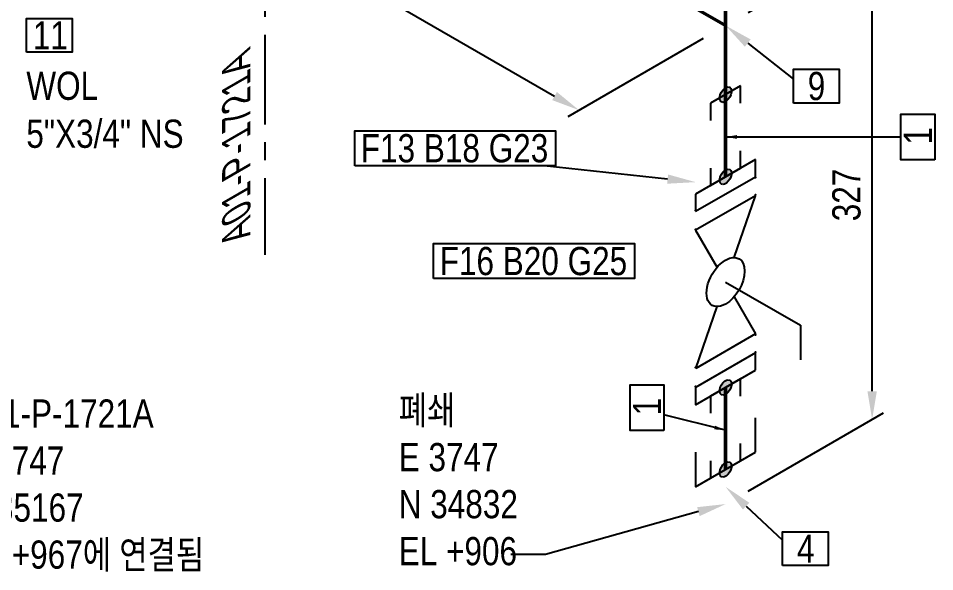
# Model space of a CAD drawing. Header units: millimetres. Extents: x 0 to 594, y 0 to 420.
# Drawn here: x 281.9 to 363.2, y 87.5 to 136.5 of the extents above; entities that cross this region are included whole.
import ezdxf
from ezdxf import colors
from ezdxf.entities.mleader import LeaderData, LeaderLine
from ezdxf.enums import TextEntityAlignment as Align
from ezdxf.math import Vec2, Vec3

# ---------------------------------------------------------------- set-up
doc = ezdxf.new("R2010")
doc.units = ezdxf.units.MM
doc.header["$LTSCALE"] = 0.25
doc.linetypes.add('CENTER', pattern=[50.8, 31.75, -6.35, 6.35, -6.35])
for name, color, linetype in [('기기', 6, 'Continuous'), ('기호 작은 보어', 4, 'Continuous'), ('밸브', 4, 'Continuous'), ('열 추적 선', 7, 'CENTER'), ('용접', 1, 'Continuous'), ('주석', 7, 'Continuous'), ('치수', 1, 'Continuous')]:
    doc.layers.add(name, color=color, linetype=linetype)
doc.layers.add('파이프 작은 보어', color=30, linetype='Continuous', lineweight=50)
doc.styles.add('AdskIsoAnnotation', font='arial.ttf', dxfattribs={"width": 0.8, "height": 1})
doc.styles.add('AdskIsoMetric', font='arial.ttf', dxfattribs={"width": 0.8, "height": 2.5})
doc.styles.add('AdskIsoMetric-30', font='arial.ttf', dxfattribs={"width": 0.8, "height": 2.5})
doc.styles.add('AdskIsoMetric30', font='arial.ttf', dxfattribs={"width": 0.8, "oblique": 30, "height": 2.5})
doc.styles.get("Standard").update_dxf_attribs({"font": 'arial.ttf'})
doc.dimstyles.new('AdskIsoMetric', dxfattribs={"dimtxt": 2.5, "dimasz": 2.5, "dimexe": 1, "dimexo": 2, "dimgap": 0.8, "dimtad": 1, "dimdec": 0, "dimrnd": 1, "dimzin": 0, "dimdsep": 46, "dimtxsty": 'AdskIsoMetric', "dimcen": 0, "dimclrt": 7, "dimadec": 0, "dimazin": 0, "dimtfac": 1, "dimtdec": 0, "dimtmove": 1, "dimatfit": 3, "dimfxl": 0, "dimfrac": 2, "dimtolj": 1, "dimtzin": 0, "dimarcsym": 0})

# ---------------------------------------------------------------- blocks, each defined once
blk = doc.blocks.new('나사 캡-1-IsoRight')
at = {"color": 0, "linetype": 'ByBlock', "lineweight": -2, "extrusion": (0.707107, 0.408248, -0.57735)}
for p, q in [((0.2652, 0.051), (0.0884, 0.1531)), ((0.0884, 0.1531), (0.0884, -0.2552)), ((0.0884, -0.2552), (0.2652, -0.3572))]:
    blk.add_line(p, q, dxfattribs=at)
blk = doc.blocks.new('플랜지-1-IsoRight')
at = {"color": 0, "linetype": 'ByBlock', "lineweight": -2}
blk.add_wipeout([(0.0442, 0.1786), (-0.0442, 0.2296), (-0.0442, -0.1786), (0.0442, -0.2296)], dxfattribs=at)
at = {"color": 0, "linetype": 'ByBlock', "lineweight": -2, "extrusion": (0.707107, 0.408248, -0.57735)}
for p, q in [((0.0442, 0.1786), (-0.0442, 0.2296)), ((-0.0442, 0.2296), (-0.0442, -0.1786)), ((0.0442, -0.2296), (0.0442, 0.1786)), ((-0.0442, -0.1786), (0.0442, -0.2296))]:
    blk.add_line(p, q, dxfattribs=at)
at = {"color": 0, "linetype": 'ByBlock', "lineweight": -2}
blk.add_wipeout([(0.0442, 0.1786), (-0.0442, 0.2296), (-0.0442, -0.1786), (0.0442, -0.2296)], dxfattribs=at)
at = {"color": 0, "linetype": 'ByBlock', "lineweight": -2, "extrusion": (0.707107, 0.408248, -0.57735)}
for p, q in [((0.0442, 0.1786), (-0.0442, 0.2296)), ((-0.0442, 0.2296), (-0.0442, -0.1786)), ((0.0442, -0.2296), (0.0442, 0.1786)), ((-0.0442, -0.1786), (0.0442, -0.2296))]:
    blk.add_line(p, q, dxfattribs=at)
blk = doc.blocks.new('개스킷-1-IsoRight')
at = {"color": 0, "linetype": 'ByBlock', "lineweight": -2, "extrusion": (1, 0, 0)}
for p in [(-0.0442, 0.2296), (0.0442, 0.1786), (-0.0529, -0.1736), (0.0442, -0.2296)]:
    blk.add_point(p, dxfattribs=at)
blk = doc.blocks.new('볼 밸브-1-IsoRight')
at = {"color": 0, "linetype": 'ByBlock', "lineweight": -2, "extrusion": (0.707107, 0.408248, -0.57735)}
for p, q in [((-0.1006, 0.1164), (-0.3536, 0.4082)), ((-0.3536, 0.4082), (-0.3536, 0)), ((0.1006, 0.0001), (0.3536, 0)), ((-0.3536, 0), (-0.1006, -0.0001)), ((0.3536, 0), (0.3536, -0.4082)), ((0.1125, -0.065), (0.1125, -0.065)), ((0.3536, -0.4082), (0.1007, -0.1162))]:
    blk.add_line(p, q, dxfattribs=at)
at = {"linetype": 'ByBlock', "extrusion": (-1.92296e-16, -1.11022e-16, -1)}
for start_param, end_param in [(-0.785398, 2.356194), (2.356194, 5.497787)]:
    blk.add_ellipse((0, 0), major_axis=(-0.0796, 0.1378), ratio=0.57735, start_param=start_param, end_param=end_param, dxfattribs=at)
blk = doc.blocks.new('Operator_Lever-2-IsoLeft')
at = {"color": 0, "linetype": 'ByBlock', "lineweight": -2, "extrusion": (0, -0.816497, -0.57735)}
for p, q in [((0, 0), (0.4419, 0.2552)), ((0.4419, 0.2552), (0.6187, 0.1531))]:
    blk.add_line(p, q, dxfattribs=at)
blk = doc.blocks.new('*D87')
at = {"layer": 'Defpoints', "color": 0}
for p in [(357.619, 143.375), (344.629, 135.875), (344.629, 93.459)]:
    blk.add_point(p, dxfattribs=at)
at = {"layer": '치수', "color": 0, "lineweight": -2}
for p, q in [((346.629, 137.03), (358.619, 143.952)), ((357.619, 103.459), (357.619, 140.875)), ((346.629, 94.613), (358.619, 101.536))]:
    blk.add_line(p, q, dxfattribs=at)
at = {"layer": '치수', "color": 0}
for points in [[(357.202, 140.875), (358.036, 140.875), (357.619, 143.375)], [(357.202, 103.459), (358.036, 103.459), (357.619, 100.959)]]:
    blk.add_solid(points, dxfattribs=at)
at = {"layer": '치수', "color": 7, "insert": (355.353, 120.858), "char_height": 2.5, "attachment_point": 5, "rotation": 90, "style": 'AdskIsoMetric-30'}
blk.add_mtext('\\A1;327', dxfattribs=at)
blk = doc.blocks.new('*D88')
at = {"layer": 'Defpoints', "color": 0}
for p in [(357.619, 172.238), (347.28, 166.269), (344.629, 135.875)]:
    blk.add_point(p, dxfattribs=at)
at = {"layer": '치수', "color": 0, "lineweight": -2}
for p, q in [((349.28, 167.423), (358.619, 172.815)), ((357.619, 145.875), (357.619, 169.738)), ((346.629, 137.03), (358.619, 143.952))]:
    blk.add_line(p, q, dxfattribs=at)
at = {"layer": '치수', "color": 0}
for points in [[(357.202, 169.738), (358.036, 169.738), (357.619, 172.238)], [(357.202, 145.875), (358.036, 145.875), (357.619, 143.375)]]:
    blk.add_solid(points, dxfattribs=at)
at = {"layer": '치수', "color": 7, "insert": (355.374, 156.51), "char_height": 2.5, "attachment_point": 5, "rotation": 90, "style": 'AdskIsoMetric-30'}
blk.add_mtext('\\A1;227', dxfattribs=at)
blk = doc.blocks.new('*D89')
at = {"layer": 'Defpoints', "color": 0}
for p in [(303.795, 159.45), (344.629, 135.875), (331.638, 128.375)]:
    blk.add_point(p, dxfattribs=at)
at = {"layer": '치수', "color": 0, "lineweight": -2}
for p, q in [((301.795, 158.295), (289.805, 151.373)), ((292.97, 150.7), (329.473, 129.625)), ((342.629, 134.72), (330.638, 127.798))]:
    blk.add_line(p, q, dxfattribs=at)
at = {"layer": '치수', "color": 0}
for points in [[(293.178, 151.061), (292.762, 150.339), (290.805, 151.95)], [(329.681, 129.986), (329.265, 129.264), (331.638, 128.375)]]:
    blk.add_solid(points, dxfattribs=at)
at = {"layer": '치수', "color": 7, "insert": (313.488, 141.471), "char_height": 2.5, "attachment_point": 5, "rotation": 330, "style": 'AdskIsoMetric30'}
blk.add_mtext('\\A1;335', dxfattribs=at)
blk = doc.blocks.new('티-1-Iso2DSkew0')
at = {"color": 0, "linetype": 'ByBlock', "lineweight": -2, "extrusion": (-0.707107, -0.408248, 0.57735)}
for p, q in [((0, 0), (0, 6.124)), ((0, 0), (-5.303, 3.062)), ((0, -6.124), (0, 0))]:
    blk.add_line(p, q, dxfattribs=at)
blk = doc.blocks.new('SocketWeld-1-IsoRight')
blk.add_hatch(color=256).paths.add_polyline_path([(0.0055, 0.0371), (0.0057, 0.0369), (0.006, 0.0367), (0.0062, 0.0365), (0.0064, 0.0363), (0.0066, 0.0361), (0.0068, 0.0359), (0.007, 0.0357), (0.0072, 0.0355), (0.0075, 0.0353), (0.0077, 0.0351), (0.0079, 0.0349), (0.0081, 0.0347), (0.0083, 0.0345), (0.0085, 0.0343), (0.0088, 0.0341), (0.009, 0.0339), (0.0092, 0.0337), (0.0094, 0.0334), (0.0096, 0.0332), (0.0098, 0.033), (0.01, 0.0328), (0.0103, 0.0326), (0.0105, 0.0324), (0.0107, 0.0322), (0.0109, 0.032), (0.0111, 0.0318), (0.0113, 0.0316), (0.0115, 0.0314), (0.0118, 0.0312), (0.012, 0.031), (0.0122, 0.0308), (0.0124, 0.0306), (0.0126, 0.0304), (0.0128, 0.0302), (0.013, 0.03), (0.0133, 0.0298), (0.0135, 0.0296), (0.0137, 0.0294), (0.0139, 0.0292), (0.0141, 0.0289), (0.0143, 0.0287), (0.0145, 0.0285), (0.0148, 0.0283), (0.015, 0.0281), (0.0152, 0.0279), (0.0154, 0.0277), (0.0156, 0.0275), (0.0158, 0.0273), (0.0161, 0.0271), (0.0161, 0.0271), (0.0162, 0.0268), (0.0164, 0.0266), (0.0166, 0.0263), (0.0168, 0.0261), (0.017, 0.0258), (0.0171, 0.0256), (0.0173, 0.0253), (0.0175, 0.025), (0.0177, 0.0248), (0.0179, 0.0245), (0.0181, 0.0243), (0.0182, 0.024), (0.0184, 0.0237), (0.0186, 0.0235), (0.0188, 0.0232), (0.019, 0.023), (0.0192, 0.0227), (0.0193, 0.0225), (0.0195, 0.0222), (0.0197, 0.0219), (0.0199, 0.0217), (0.0201, 0.0214), (0.0203, 0.0212), (0.0204, 0.0209), (0.0206, 0.0206), (0.0208, 0.0204), (0.021, 0.0201), (0.0212, 0.0199), (0.0213, 0.0196), (0.0215, 0.0193), (0.0217, 0.0191), (0.0219, 0.0188), (0.0221, 0.0186), (0.0223, 0.0183), (0.0224, 0.0181), (0.0226, 0.0178), (0.0228, 0.0175), (0.023, 0.0173), (0.0232, 0.017), (0.0234, 0.0168), (0.0235, 0.0165), (0.0237, 0.0162), (0.0239, 0.016), (0.0241, 0.0157), (0.0243, 0.0155), (0.0245, 0.0152), (0.0246, 0.015), (0.0248, 0.0147), (0.025, 0.0144), (0.025, 0.0144), (0.0251, 0.0141), (0.0253, 0.0139), (0.0254, 0.0136), (0.0255, 0.0133), (0.0257, 0.013), (0.0258, 0.0127), (0.0259, 0.0124), (0.0261, 0.0121), (0.0262, 0.0118), (0.0263, 0.0116), (0.0265, 0.0113), (0.0266, 0.011), (0.0267, 0.0107), (0.0269, 0.0104), (0.027, 0.0101), (0.0271, 0.0098), (0.0273, 0.0095), (0.0274, 0.0093), (0.0275, 0.009), (0.0277, 0.0087), (0.0278, 0.0084), (0.0279, 0.0081), (0.0281, 0.0078), (0.0282, 0.0075), (0.0283, 0.0072), (0.0284, 0.007), (0.0286, 0.0067), (0.0287, 0.0064), (0.0288, 0.0061), (0.029, 0.0058), (0.0291, 0.0055), (0.0292, 0.0052), (0.0294, 0.0049), (0.0295, 0.0047), (0.0296, 0.0044), (0.0298, 0.0041), (0.0299, 0.0038), (0.03, 0.0035), (0.0302, 0.0032), (0.0303, 0.0029), (0.0304, 0.0026), (0.0306, 0.0024), (0.0307, 0.0021), (0.0308, 0.0018), (0.031, 0.0015), (0.0311, 0.0012), (0.0312, 0.0009), (0.0314, 0.0006), (0.0315, 0.0003), (0.0315, 0.0003), (0.0316, 0.0001), (0.0316, -0.0002), (0.0317, -0.0005), (0.0318, -0.0008), (0.0319, -0.0011), (0.0319, -0.0014), (0.032, -0.0017), (0.0321, -0.002), (0.0321, -0.0022), (0.0322, -0.0025), (0.0323, -0.0028), (0.0323, -0.0031), (0.0324, -0.0034), (0.0325, -0.0037), (0.0325, -0.004), (0.0326, -0.0043), (0.0327, -0.0046), (0.0328, -0.0048), (0.0328, -0.0051), (0.0329, -0.0054), (0.033, -0.0057), (0.033, -0.006), (0.0331, -0.0063), (0.0332, -0.0066), (0.0332, -0.0069), (0.0333, -0.0071), (0.0334, -0.0074), (0.0335, -0.0077), (0.0335, -0.008), (0.0336, -0.0083), (0.0337, -0.0086), (0.0337, -0.0089), (0.0338, -0.0092), (0.0339, -0.0095), (0.0339, -0.0097), (0.034, -0.01), (0.0341, -0.0103), (0.0342, -0.0106), (0.0342, -0.0109), (0.0343, -0.0112), (0.0344, -0.0115), (0.0344, -0.0118), (0.0345, -0.012), (0.0346, -0.0123), (0.0346, -0.0126), (0.0347, -0.0129), (0.0348, -0.0132), (0.0349, -0.0135), (0.0349, -0.0138), (0.0349, -0.0138), (0.0349, -0.014), (0.0349, -0.0143), (0.0349, -0.0146), (0.0349, -0.0148), (0.0349, -0.0151), (0.0349, -0.0153), (0.0349, -0.0156), (0.0349, -0.0159), (0.0349, -0.0161), (0.0349, -0.0164), (0.0349, -0.0166), (0.0349, -0.0169), (0.0349, -0.0172), (0.0349, -0.0174), (0.0349, -0.0177), (0.0349, -0.0179), (0.0349, -0.0182), (0.0349, -0.0185), (0.0349, -0.0187), (0.0349, -0.019), (0.0349, -0.0192), (0.0349, -0.0195), (0.0349, -0.0198), (0.0349, -0.02), (0.0349, -0.0203), (0.0349, -0.0206), (0.0349, -0.0208), (0.0349, -0.0211), (0.0349, -0.0213), (0.0349, -0.0216), (0.0349, -0.0219), (0.0349, -0.0221), (0.0349, -0.0224), (0.0349, -0.0226), (0.0349, -0.0229), (0.0349, -0.0232), (0.0349, -0.0234), (0.0349, -0.0237), (0.0349, -0.0239), (0.0349, -0.0242), (0.0349, -0.0245), (0.0349, -0.0247), (0.0349, -0.025), (0.0349, -0.0252), (0.0349, -0.0255), (0.0349, -0.0258), (0.0349, -0.026), (0.0349, -0.0263), (0.0349, -0.0265), (0.0349, -0.0265), (0.0349, -0.0268), (0.0348, -0.027), (0.0347, -0.0272), (0.0346, -0.0274), (0.0346, -0.0276), (0.0345, -0.0278), (0.0344, -0.028), (0.0344, -0.0282), (0.0343, -0.0284), (0.0342, -0.0286), (0.0342, -0.0288), (0.0341, -0.029), (0.034, -0.0292), (0.0339, -0.0295), (0.0339, -0.0297), (0.0338, -0.0299), (0.0337, -0.0301), (0.0337, -0.0303), (0.0336, -0.0305), (0.0335, -0.0307), (0.0335, -0.0309), (0.0334, -0.0311), (0.0333, -0.0313), (0.0332, -0.0315), (0.0332, -0.0317), (0.0331, -0.0319), (0.033, -0.0322), (0.033, -0.0324), (0.0329, -0.0326), (0.0328, -0.0328), (0.0328, -0.033), (0.0327, -0.0332), (0.0326, -0.0334), (0.0325, -0.0336), (0.0325, -0.0338), (0.0324, -0.034), (0.0323, -0.0342), (0.0323, -0.0344), (0.0322, -0.0346), (0.0321, -0.0349), (0.0321, -0.0351), (0.032, -0.0353), (0.0319, -0.0355), (0.0319, -0.0357), (0.0318, -0.0359), (0.0317, -0.0361), (0.0316, -0.0363), (0.0316, -0.0365), (0.0315, -0.0367), (0.0315, -0.0367), (0.0314, -0.0369), (0.0312, -0.037), (0.0311, -0.0371), (0.031, -0.0373), (0.0308, -0.0374), (0.0307, -0.0375), (0.0306, -0.0377), (0.0304, -0.0378), (0.0303, -0.0379), (0.0302, -0.0381), (0.03, -0.0382), (0.0299, -0.0383), (0.0298, -0.0385), (0.0296, -0.0386), (0.0295, -0.0387), (0.0294, -0.0389), (0.0292, -0.039), (0.0291, -0.0391), (0.029, -0.0393), (0.0288, -0.0394), (0.0287, -0.0395), (0.0286, -0.0397), (0.0284, -0.0398), (0.0283, -0.0399), (0.0282, -0.0401), (0.0281, -0.0402), (0.0279, -0.0403), (0.0278, -0.0405), (0.0277, -0.0406), (0.0275, -0.0408), (0.0274, -0.0409), (0.0273, -0.041), (0.0271, -0.0412), (0.027, -0.0413), (0.0269, -0.0414), (0.0267, -0.0416), (0.0266, -0.0417), (0.0265, -0.0418), (0.0263, -0.042), (0.0262, -0.0421), (0.0261, -0.0422), (0.0259, -0.0424), (0.0258, -0.0425), (0.0257, -0.0426), (0.0255, -0.0428), (0.0254, -0.0429), (0.0253, -0.043), (0.0251, -0.0432), (0.025, -0.0433), (0.025, -0.0433), (0.0248, -0.0433), (0.0246, -0.0434), (0.0245, -0.0434), (0.0243, -0.0435), (0.0241, -0.0435), (0.0239, -0.0436), (0.0237, -0.0436), (0.0235, -0.0437), (0.0234, -0.0437), (0.0232, -0.0438), (0.023, -0.0438), (0.0228, -0.0439), (0.0226, -0.0439), (0.0224, -0.044), (0.0223, -0.044), (0.0221, -0.0441), (0.0219, -0.0441), (0.0217, -0.0442), (0.0215, -0.0442), (0.0213, -0.0443), (0.0212, -0.0443), (0.021, -0.0444), (0.0208, -0.0444), (0.0206, -0.0444), (0.0204, -0.0445), (0.0203, -0.0445), (0.0201, -0.0446), (0.0199, -0.0446), (0.0197, -0.0447), (0.0195, -0.0447), (0.0193, -0.0448), (0.0192, -0.0448), (0.019, -0.0449), (0.0188, -0.0449), (0.0186, -0.045), (0.0184, -0.045), (0.0182, -0.0451), (0.0181, -0.0451), (0.0179, -0.0452), (0.0177, -0.0452), (0.0175, -0.0453), (0.0173, -0.0453), (0.0171, -0.0454), (0.017, -0.0454), (0.0168, -0.0455), (0.0166, -0.0455), (0.0164, -0.0455), (0.0162, -0.0456), (0.0161, -0.0456), (0.0161, -0.0456), (0.0158, -0.0456), (0.0156, -0.0456), (0.0154, -0.0455), (0.0152, -0.0455), (0.015, -0.0454), (0.0148, -0.0454), (0.0145, -0.0453), (0.0143, -0.0453), (0.0141, -0.0453), (0.0139, -0.0452), (0.0137, -0.0452), (0.0135, -0.0451), (0.0133, -0.0451), (0.013, -0.045), (0.0128, -0.045), (0.0126, -0.0449), (0.0124, -0.0449), (0.0122, -0.0449), (0.012, -0.0448), (0.0118, -0.0448), (0.0115, -0.0447), (0.0113, -0.0447), (0.0111, -0.0446), (0.0109, -0.0446), (0.0107, -0.0446), (0.0105, -0.0445), (0.0103, -0.0445), (0.01, -0.0444), (0.0098, -0.0444), (0.0096, -0.0443), (0.0094, -0.0443), (0.0092, -0.0443), (0.009, -0.0442), (0.0088, -0.0442), (0.0085, -0.0441), (0.0083, -0.0441), (0.0081, -0.044), (0.0079, -0.044), (0.0077, -0.0439), (0.0075, -0.0439), (0.0072, -0.0439), (0.007, -0.0438), (0.0068, -0.0438), (0.0066, -0.0437), (0.0064, -0.0437), (0.0062, -0.0436), (0.006, -0.0436), (0.0057, -0.0436), (0.0055, -0.0435), (0.0055, -0.0435), (0.0053, -0.0434), (0.0051, -0.0433), (0.0049, -0.0431), (0.0046, -0.043), (0.0044, -0.0429), (0.0042, -0.0427), (0.004, -0.0426), (0.0037, -0.0425), (0.0035, -0.0423), (0.0033, -0.0422), (0.003, -0.0421), (0.0028, -0.042), (0.0026, -0.0418), (0.0024, -0.0417), (0.0021, -0.0416), (0.0019, -0.0414), (0.0017, -0.0413), (0.0015, -0.0412), (0.0012, -0.041), (0.001, -0.0409), (0.0008, -0.0408), (0.0006, -0.0406), (0.0003, -0.0405), (0.0001, -0.0404), (-0.0001, -0.0403), (-0.0003, -0.0401), (-0.0006, -0.04), (-0.0008, -0.0399), (-0.001, -0.0397), (-0.0012, -0.0396), (-0.0015, -0.0395), (-0.0017, -0.0393), (-0.0019, -0.0392), (-0.0021, -0.0391), (-0.0024, -0.039), (-0.0026, -0.0388), (-0.0028, -0.0387), (-0.003, -0.0386), (-0.0033, -0.0384), (-0.0035, -0.0383), (-0.0037, -0.0382), (-0.004, -0.038), (-0.0042, -0.0379), (-0.0044, -0.0378), (-0.0046, -0.0377), (-0.0049, -0.0375), (-0.0051, -0.0374), (-0.0053, -0.0373), (-0.0055, -0.0371), (-0.0055, -0.0371), (-0.0057, -0.0369), (-0.006, -0.0367), (-0.0062, -0.0365), (-0.0064, -0.0363), (-0.0066, -0.0361), (-0.0068, -0.0359), (-0.007, -0.0357), (-0.0072, -0.0355), (-0.0075, -0.0353), (-0.0077, -0.0351), (-0.0079, -0.0349), (-0.0081, -0.0347), (-0.0083, -0.0345), (-0.0085, -0.0343), (-0.0088, -0.0341), (-0.009, -0.0339), (-0.0092, -0.0337), (-0.0094, -0.0334), (-0.0096, -0.0332), (-0.0098, -0.033), (-0.01, -0.0328), (-0.0103, -0.0326), (-0.0105, -0.0324), (-0.0107, -0.0322), (-0.0109, -0.032), (-0.0111, -0.0318), (-0.0113, -0.0316), (-0.0115, -0.0314), (-0.0118, -0.0312), (-0.012, -0.031), (-0.0122, -0.0308), (-0.0124, -0.0306), (-0.0126, -0.0304), (-0.0128, -0.0302), (-0.013, -0.03), (-0.0133, -0.0298), (-0.0135, -0.0296), (-0.0137, -0.0294), (-0.0139, -0.0292), (-0.0141, -0.0289), (-0.0143, -0.0287), (-0.0145, -0.0285), (-0.0148, -0.0283), (-0.015, -0.0281), (-0.0152, -0.0279), (-0.0154, -0.0277), (-0.0156, -0.0275), (-0.0158, -0.0273), (-0.0161, -0.0271), (-0.0161, -0.0271), (-0.0162, -0.0268), (-0.0164, -0.0266), (-0.0166, -0.0263), (-0.0168, -0.0261), (-0.017, -0.0258), (-0.0171, -0.0256), (-0.0173, -0.0253), (-0.0175, -0.025), (-0.0177, -0.0248), (-0.0179, -0.0245), (-0.0181, -0.0243), (-0.0182, -0.024), (-0.0184, -0.0237), (-0.0186, -0.0235), (-0.0188, -0.0232), (-0.019, -0.023), (-0.0192, -0.0227), (-0.0193, -0.0225), (-0.0195, -0.0222), (-0.0197, -0.0219), (-0.0199, -0.0217), (-0.0201, -0.0214), (-0.0203, -0.0212), (-0.0204, -0.0209), (-0.0206, -0.0206), (-0.0208, -0.0204), (-0.021, -0.0201), (-0.0212, -0.0199), (-0.0213, -0.0196), (-0.0215, -0.0193), (-0.0217, -0.0191), (-0.0219, -0.0188), (-0.0221, -0.0186), (-0.0223, -0.0183), (-0.0224, -0.0181), (-0.0226, -0.0178), (-0.0228, -0.0175), (-0.023, -0.0173), (-0.0232, -0.017), (-0.0234, -0.0168), (-0.0235, -0.0165), (-0.0237, -0.0162), (-0.0239, -0.016), (-0.0241, -0.0157), (-0.0243, -0.0155), (-0.0245, -0.0152), (-0.0246, -0.015), (-0.0248, -0.0147), (-0.025, -0.0144), (-0.025, -0.0144), (-0.0251, -0.0141), (-0.0253, -0.0139), (-0.0254, -0.0136), (-0.0255, -0.0133), (-0.0257, -0.013), (-0.0258, -0.0127), (-0.0259, -0.0124), (-0.0261, -0.0121), (-0.0262, -0.0118), (-0.0263, -0.0116), (-0.0265, -0.0113), (-0.0266, -0.011), (-0.0267, -0.0107), (-0.0269, -0.0104), (-0.027, -0.0101), (-0.0271, -0.0098), (-0.0273, -0.0095), (-0.0274, -0.0093), (-0.0275, -0.009), (-0.0277, -0.0087), (-0.0278, -0.0084), (-0.0279, -0.0081), (-0.0281, -0.0078), (-0.0282, -0.0075), (-0.0283, -0.0072), (-0.0284, -0.007), (-0.0286, -0.0067), (-0.0287, -0.0064), (-0.0288, -0.0061), (-0.029, -0.0058), (-0.0291, -0.0055), (-0.0292, -0.0052), (-0.0294, -0.0049), (-0.0295, -0.0047), (-0.0296, -0.0044), (-0.0298, -0.0041), (-0.0299, -0.0038), (-0.03, -0.0035), (-0.0302, -0.0032), (-0.0303, -0.0029), (-0.0304, -0.0026), (-0.0306, -0.0024), (-0.0307, -0.0021), (-0.0308, -0.0018), (-0.031, -0.0015), (-0.0311, -0.0012), (-0.0312, -0.0009), (-0.0314, -0.0006), (-0.0315, -0.0003), (-0.0315, -0.0003), (-0.0316, -0.0001), (-0.0316, 0.0002), (-0.0317, 0.0005), (-0.0318, 0.0008), (-0.0319, 0.0011), (-0.0319, 0.0014), (-0.032, 0.0017), (-0.0321, 0.002), (-0.0321, 0.0022), (-0.0322, 0.0025), (-0.0323, 0.0028), (-0.0323, 0.0031), (-0.0324, 0.0034), (-0.0325, 0.0037), (-0.0325, 0.004), (-0.0326, 0.0043), (-0.0327, 0.0046), (-0.0328, 0.0048), (-0.0328, 0.0051), (-0.0329, 0.0054), (-0.033, 0.0057), (-0.033, 0.006), (-0.0331, 0.0063), (-0.0332, 0.0066), (-0.0332, 0.0069), (-0.0333, 0.0071), (-0.0334, 0.0074), (-0.0335, 0.0077), (-0.0335, 0.008), (-0.0336, 0.0083), (-0.0337, 0.0086), (-0.0337, 0.0089), (-0.0338, 0.0092), (-0.0339, 0.0095), (-0.0339, 0.0097), (-0.034, 0.01), (-0.0341, 0.0103), (-0.0342, 0.0106), (-0.0342, 0.0109), (-0.0343, 0.0112), (-0.0344, 0.0115), (-0.0344, 0.0118), (-0.0345, 0.012), (-0.0346, 0.0123), (-0.0346, 0.0126), (-0.0347, 0.0129), (-0.0348, 0.0132), (-0.0349, 0.0135), (-0.0349, 0.0138), (-0.0349, 0.0138), (-0.0349, 0.014), (-0.0349, 0.0143), (-0.0349, 0.0146), (-0.0349, 0.0148), (-0.0349, 0.0151), (-0.0349, 0.0153), (-0.0349, 0.0156), (-0.0349, 0.0159), (-0.0349, 0.0161), (-0.0349, 0.0164), (-0.0349, 0.0166), (-0.0349, 0.0169), (-0.0349, 0.0172), (-0.0349, 0.0174), (-0.0349, 0.0177), (-0.0349, 0.0179), (-0.0349, 0.0182), (-0.0349, 0.0185), (-0.0349, 0.0187), (-0.0349, 0.019), (-0.0349, 0.0192), (-0.0349, 0.0195), (-0.0349, 0.0198), (-0.0349, 0.02), (-0.0349, 0.0203), (-0.0349, 0.0206), (-0.0349, 0.0208), (-0.0349, 0.0211), (-0.0349, 0.0213), (-0.0349, 0.0216), (-0.0349, 0.0219), (-0.0349, 0.0221), (-0.0349, 0.0224), (-0.0349, 0.0226), (-0.0349, 0.0229), (-0.0349, 0.0232), (-0.0349, 0.0234), (-0.0349, 0.0237), (-0.0349, 0.0239), (-0.0349, 0.0242), (-0.0349, 0.0245), (-0.0349, 0.0247), (-0.0349, 0.025), (-0.0349, 0.0252), (-0.0349, 0.0255), (-0.0349, 0.0258), (-0.0349, 0.026), (-0.0349, 0.0263), (-0.0349, 0.0265), (-0.0349, 0.0265), (-0.0349, 0.0268), (-0.0348, 0.027), (-0.0347, 0.0272), (-0.0346, 0.0274), (-0.0346, 0.0276), (-0.0345, 0.0278), (-0.0344, 0.028), (-0.0344, 0.0282), (-0.0343, 0.0284), (-0.0342, 0.0286), (-0.0342, 0.0288), (-0.0341, 0.029), (-0.034, 0.0292), (-0.0339, 0.0295), (-0.0339, 0.0297), (-0.0338, 0.0299), (-0.0337, 0.0301), (-0.0337, 0.0303), (-0.0336, 0.0305), (-0.0335, 0.0307), (-0.0335, 0.0309), (-0.0334, 0.0311), (-0.0333, 0.0313), (-0.0332, 0.0315), (-0.0332, 0.0317), (-0.0331, 0.0319), (-0.033, 0.0322), (-0.033, 0.0324), (-0.0329, 0.0326), (-0.0328, 0.0328), (-0.0328, 0.033), (-0.0327, 0.0332), (-0.0326, 0.0334), (-0.0325, 0.0336), (-0.0325, 0.0338), (-0.0324, 0.034), (-0.0323, 0.0342), (-0.0323, 0.0344), (-0.0322, 0.0346), (-0.0321, 0.0349), (-0.0321, 0.0351), (-0.032, 0.0353), (-0.0319, 0.0355), (-0.0319, 0.0357), (-0.0318, 0.0359), (-0.0317, 0.0361), (-0.0316, 0.0363), (-0.0316, 0.0365), (-0.0315, 0.0367), (-0.0315, 0.0367), (-0.0314, 0.0369), (-0.0312, 0.037), (-0.0311, 0.0371), (-0.031, 0.0373), (-0.0308, 0.0374), (-0.0307, 0.0375), (-0.0306, 0.0377), (-0.0304, 0.0378), (-0.0303, 0.0379), (-0.0302, 0.0381), (-0.03, 0.0382), (-0.0299, 0.0383), (-0.0298, 0.0385), (-0.0296, 0.0386), (-0.0295, 0.0387), (-0.0294, 0.0389), (-0.0292, 0.039), (-0.0291, 0.0391), (-0.029, 0.0393), (-0.0288, 0.0394), (-0.0287, 0.0395), (-0.0286, 0.0397), (-0.0284, 0.0398), (-0.0283, 0.0399), (-0.0282, 0.0401), (-0.0281, 0.0402), (-0.0279, 0.0403), (-0.0278, 0.0405), (-0.0277, 0.0406), (-0.0275, 0.0408), (-0.0274, 0.0409), (-0.0273, 0.041), (-0.0271, 0.0412), (-0.027, 0.0413), (-0.0269, 0.0414), (-0.0267, 0.0416), (-0.0266, 0.0417), (-0.0265, 0.0418), (-0.0263, 0.042), (-0.0262, 0.0421), (-0.0261, 0.0422), (-0.0259, 0.0424), (-0.0258, 0.0425), (-0.0257, 0.0426), (-0.0255, 0.0428), (-0.0254, 0.0429), (-0.0253, 0.043), (-0.0251, 0.0432), (-0.025, 0.0433), (-0.025, 0.0433), (-0.0248, 0.0433), (-0.0246, 0.0434), (-0.0245, 0.0434), (-0.0243, 0.0435), (-0.0241, 0.0435), (-0.0239, 0.0436), (-0.0237, 0.0436), (-0.0235, 0.0437), (-0.0234, 0.0437), (-0.0232, 0.0438), (-0.023, 0.0438), (-0.0228, 0.0439), (-0.0226, 0.0439), (-0.0224, 0.044), (-0.0223, 0.044), (-0.0221, 0.0441), (-0.0219, 0.0441), (-0.0217, 0.0442), (-0.0215, 0.0442), (-0.0213, 0.0443), (-0.0212, 0.0443), (-0.021, 0.0444), (-0.0208, 0.0444), (-0.0206, 0.0444), (-0.0204, 0.0445), (-0.0203, 0.0445), (-0.0201, 0.0446), (-0.0199, 0.0446), (-0.0197, 0.0447), (-0.0195, 0.0447), (-0.0193, 0.0448), (-0.0192, 0.0448), (-0.019, 0.0449), (-0.0188, 0.0449), (-0.0186, 0.045), (-0.0184, 0.045), (-0.0182, 0.0451), (-0.0181, 0.0451), (-0.0179, 0.0452), (-0.0177, 0.0452), (-0.0175, 0.0453), (-0.0173, 0.0453), (-0.0171, 0.0454), (-0.017, 0.0454), (-0.0168, 0.0455), (-0.0166, 0.0455), (-0.0164, 0.0455), (-0.0162, 0.0456), (-0.0161, 0.0456), (-0.0161, 0.0456), (-0.0158, 0.0456), (-0.0156, 0.0456), (-0.0154, 0.0455), (-0.0152, 0.0455), (-0.015, 0.0454), (-0.0148, 0.0454), (-0.0145, 0.0453), (-0.0143, 0.0453), (-0.0141, 0.0453), (-0.0139, 0.0452), (-0.0137, 0.0452), (-0.0135, 0.0451), (-0.0133, 0.0451), (-0.013, 0.045), (-0.0128, 0.045), (-0.0126, 0.0449), (-0.0124, 0.0449), (-0.0122, 0.0449), (-0.012, 0.0448), (-0.0118, 0.0448), (-0.0115, 0.0447), (-0.0113, 0.0447), (-0.0111, 0.0446), (-0.0109, 0.0446), (-0.0107, 0.0446), (-0.0105, 0.0445), (-0.0103, 0.0445), (-0.01, 0.0444), (-0.0098, 0.0444), (-0.0096, 0.0443), (-0.0094, 0.0443), (-0.0092, 0.0443), (-0.009, 0.0442), (-0.0088, 0.0442), (-0.0085, 0.0441), (-0.0083, 0.0441), (-0.0081, 0.044), (-0.0079, 0.044), (-0.0077, 0.0439), (-0.0075, 0.0439), (-0.0072, 0.0439), (-0.007, 0.0438), (-0.0068, 0.0438), (-0.0066, 0.0437), (-0.0064, 0.0437), (-0.0062, 0.0436), (-0.006, 0.0436), (-0.0057, 0.0436), (-0.0055, 0.0435), (-0.0055, 0.0435), (-0.0053, 0.0434), (-0.0051, 0.0433), (-0.0049, 0.0431), (-0.0046, 0.043), (-0.0044, 0.0429), (-0.0042, 0.0427), (-0.004, 0.0426), (-0.0037, 0.0425), (-0.0035, 0.0423), (-0.0033, 0.0422), (-0.003, 0.0421), (-0.0028, 0.042), (-0.0026, 0.0418), (-0.0024, 0.0417), (-0.0021, 0.0416), (-0.0019, 0.0414), (-0.0017, 0.0413), (-0.0015, 0.0412), (-0.0012, 0.041), (-0.001, 0.0409), (-0.0008, 0.0408), (-0.0006, 0.0406), (-0.0003, 0.0405), (-0.0001, 0.0404), (0.0001, 0.0403), (0.0003, 0.0401), (0.0006, 0.04), (0.0008, 0.0399), (0.001, 0.0397), (0.0012, 0.0396), (0.0015, 0.0395), (0.0017, 0.0393), (0.0019, 0.0392), (0.0021, 0.0391), (0.0024, 0.039), (0.0026, 0.0388), (0.0028, 0.0387), (0.003, 0.0386), (0.0033, 0.0384), (0.0035, 0.0383), (0.0037, 0.0382), (0.004, 0.038), (0.0042, 0.0379), (0.0044, 0.0378), (0.0046, 0.0377), (0.0049, 0.0375), (0.0051, 0.0374), (0.0053, 0.0373)], flags=0)
at = {"color": 0, "linetype": 'ByBlock', "lineweight": -2, "extrusion": (0.707107, 0.408248, -0.57735)}
for p, q in [((0, 0.1021), (-0.0884, 0.1531)), ((0, -0.1021), (0, 0.1021)), ((-0.0349, 0.0265), (-0.0315, 0.0367)), ((-0.0349, 0.0138), (-0.0349, 0.0265)), ((-0.0315, -0.0003), (-0.0349, 0.0138)), ((-0.0315, 0.0367), (-0.025, 0.0433)), ((-0.025, 0.0433), (-0.0161, 0.0456)), ((-0.0161, 0.0456), (-0.0055, 0.0435)), ((-0.0055, 0.0435), (0.0055, 0.0371)), ((0.0055, 0.0371), (0.0161, 0.0271)), ((0.0161, 0.0271), (0.025, 0.0144)), ((0.025, 0.0144), (0.0315, 0.0003)), ((0.0315, 0.0003), (0.0349, -0.0138)), ((-0.0884, -0.051), (0, -0.1021)), ((-0.025, -0.0144), (-0.0315, -0.0003)), ((-0.0161, -0.0271), (-0.025, -0.0144)), ((-0.0055, -0.0371), (-0.0161, -0.0271)), ((0.0055, -0.0435), (-0.0055, -0.0371)), ((0.0161, -0.0456), (0.0055, -0.0435)), ((0.025, -0.0433), (0.0161, -0.0456)), ((0.0315, -0.0367), (0.025, -0.0433)), ((0.0349, -0.0265), (0.0315, -0.0367)), ((0.0349, -0.0138), (0.0349, -0.0265))]:
    blk.add_line(p, q, dxfattribs=at)
blk = doc.blocks.new('AnnoRect')
at = {"color": 0, "linetype": 'ByBlock', "lineweight": -2}
blk.add_wipeout([(-0.8095, -0.6), (-0.8095, 0.6), (0.8095, 0.6), (0.8095, -0.6)], dxfattribs=at)
blk.add_lwpolyline([(-0.8095, -0.6), (-0.8095, 0.6), (0.8095, 0.6), (0.8095, -0.6)], close=True, dxfattribs=at)
at = {"color": 0, "linetype": 'ByBlock', "lineweight": -2, "style": 'AdskIsoAnnotation', "width": 0.8}
blk.add_attdef('XX', text='', height=1, dxfattribs=at).set_placement((0, 0), align=Align.MIDDLE_CENTER)

msp = doc.modelspace()

# ---------------------------------------------------------------- linework, layer by layer
at = {"layer": '열 추적 선', "color": 1}
msp.add_line((303.7952, 147.7503), (303.7952, 115.5459), dxfattribs=at)

# ---------------------------------------------------------------- block references
at = {"layer": '기호 작은 보어', "xscale": 15, "yscale": 15, "zscale": 15, "rotation": 120.0000000000963}
msp.add_blockref('나사 캡-1-IsoRight', (344.6286, 94.9896), dxfattribs=at)
at = {"layer": '밸브', "xscale": 15.00000000000001, "yscale": 15.00000000000001, "zscale": 15.00000000000001, "rotation": 120.0000000001444}
msp.add_blockref('플랜지-1-IsoRight', (344.6286, 104.5644), dxfattribs=at)
at = {"layer": '용접', "xscale": 15, "yscale": 15, "zscale": 15}
for p, rotation in [((344.6286, 129.7512), 119.9999999999945), ((344.6286, 96.5206), 299.9999999999343)]:
    msp.add_blockref('SocketWeld-1-IsoRight', p, dxfattribs=dict(at, rotation=rotation))
at = {"layer": '주석'}
ref = msp.add_blockref('AnnoRect', (284.6831, 135.0073), dxfattribs=dict(at, xscale=2.5, yscale=2.5, zscale=2.5))
ref.add_attrib('XX_001', '11', (283.2336, 133.7521), dxfattribs={"layer": '0', "color": 0, "linetype": 'ByBlock', "lineweight": -2, "height": 2.5, "style": 'AdskIsoAnnotation', "width": 0.8})
at = {"layer": '파이프 작은 보어'}
msp.add_blockref('티-1-Iso2DSkew0', (344.6286, 135.8749), dxfattribs=at)

# ---------------------------------------------------------------- texts
at = {"layer": '기기', "style": 'AdskIsoMetric-30', "oblique": 330, "width": 0.8}
msp.add_text('A01-P-1721A', height=2.5, rotation=90, dxfattribs=at).set_placement((302.5136, 117.3081))
at = {"layer": '주석', "char_height": 2.5, "attachment_point": 7, "style": 'AdskIsoAnnotation'}
for s, insert in [('{\\Q0;WOL}', (282.6593, 129.2536)), ('{\\Q0;5"X3/4" NS}', (282.6593, 125)), ('{\\fGulim|b0|i0|c129|p50;폐쇄\\P}E 3747\\PN 34832\\PEL +906', (315.6593, 88)), ('\\PA01-P-1721A\\PE 3747\\PN 35167\\PEL +967{\\fGulim|b0|i0|c129|p50;에 연결됨}', (277.1736, 87.4653))]:
    msp.add_mtext(s, dxfattribs=dict(at, insert=insert))

# ---------------------------------------------------------------- dimensions: what is measured, and where the dimension line sits
at = {"layer": '치수'}
for base, p1, p2, angle, text, override, picture, middle in [((357.619, 172.2377), (344.6286, 135.8749), (347.2802, 166.2686), 90, '227', {"dimtad": 0, "dimlfac": 7.470322, "dimtxsty": 'AdskIsoMetric-30', "dimse1": 0, "dimse2": 0, "dimsd1": 0, "dimsd2": 0, "dimtmove": 1}, '*D88', (355.374, 156.5102)), ((331.6382, 128.3749), (303.7952, 159.4501), (344.6286, 135.8749), 330, '335', {"dimtad": 0, "dimlfac": 7.099796, "dimtxsty": 'AdskIsoMetric30', "dimse1": 0, "dimse2": 0, "dimsd1": 0, "dimsd2": 0, "dimtmove": 1}, '*D89', (313.4878, 141.471))]:
    dim = msp.add_linear_dim(base=base, p1=p1, p2=p2, angle=angle, text=text, dimstyle='AdskIsoMetric', override=override, dxfattribs=at)
    dim.commit()
    dim.dimension.update_dxf_attribs({"geometry": picture, "text_midpoint": middle, "dimtype": 160})

# ---------------------------------------------------------------- leaders
at = {"layer": '주석'}
ml = msp.add_multileader_mtext('Standard', dxfattribs=at)
ml.set_content('')
ml.set_leader_properties()
ml.build(insert=Vec2(0, 0))
ml.multileader.update_dxf_attribs({"dogleg_length": 0, "arrow_head_size": 2.5})
ctx = ml.context
ctx.base_point, ctx.arrow_head_size, ctx.plane_origin = Vec3(350.6593, 131.1111), 2.5, Vec3(44.6593, 0)
notes = []
notes.append((ctx, [(0, (1, 1, 0), (350.6593, 131.1111), (-1, 0), 0, [(0, [(344.6286, 135.8749)], 0, [])])]))
ctx.mtext, ml.multileader.dxf.content_type = None, 0
ml = msp.add_multileader_mtext('Standard', dxfattribs=at)
ml.set_content('')
ml.set_leader_properties()
ml.build(insert=Vec2(0, 0))
ml.multileader.update_dxf_attribs({"dogleg_length": 0, "arrow_head_size": 0})
ctx = ml.context
ctx.base_point, ctx.arrow_head_size, ctx.plane_origin = Vec3(360.1594, 126), 0, Vec3(44.6593, 0)
notes.append((ctx, [(0, (1, 1, 0), (360.1594, 126), (-1, 0), 0, [(0, [(344.6286, 126)], 0, [])])]))
ctx.mtext, ml.multileader.dxf.content_type = None, 0
ml = msp.add_multileader_mtext('Standard', dxfattribs=at)
ml.set_content('')
ml.set_leader_properties()
ml.build(insert=Vec2(0, 0))
ml.multileader.update_dxf_attribs({"dogleg_length": 0, "arrow_head_size": 0})
ctx = ml.context
ctx.base_point, ctx.arrow_head_size, ctx.plane_origin = Vec3(339.1593, 101.3726), 0, Vec3(44.6593, 0)
notes.append((ctx, [(0, (1, 1, 0), (339.1593, 101.3726), (-1, 0), 0, [(0, [(344.6286, 100)], 0, [])])]))
ctx.mtext, ml.multileader.dxf.content_type = None, 0
ml = msp.add_multileader_mtext('Standard', dxfattribs=at)
ml.set_content('')
ml.set_leader_properties()
ml.build(insert=Vec2(0, 0))
ml.multileader.update_dxf_attribs({"dogleg_length": 0, "arrow_head_size": 2.5})
ctx = ml.context
ctx.base_point, ctx.arrow_head_size, ctx.plane_origin = Vec3(349.6593, 90.25), 2.5, Vec3(44.6593, 0)
notes.append((ctx, [(0, (1, 1, 0), (349.6593, 90.25), (-1, 0), 0, [(0, [(344.6286, 94.9896)], 0, [])])]))
ctx.mtext, ml.multileader.dxf.content_type = None, 0
ml = msp.add_multileader_mtext('Standard', dxfattribs=at)
ml.set_content('')
ml.set_leader_properties()
ml.build(insert=Vec2(0, 0))
ml.multileader.update_dxf_attribs({"dogleg_length": 3.0619, "arrow_head_size": 2.5})
ctx = ml.context
ctx.base_point, ctx.arrow_head_size, ctx.plane_origin = Vec3(325.5975, 89), 2.5, Vec3(44.6593, 0)
notes.append((ctx, [(0, (1, 1, 0), (328.6593, 89), (-1, 0), 3.0619, [(0, [(344.6286, 93.4587)], 0, [])])]))
ctx.mtext, ml.multileader.dxf.content_type = None, 0
for ctx, leaders in notes:
    for number, flags, end, landing, length, lines in leaders:
        leader = LeaderData()
        leader.index, (leader.has_last_leader_line, leader.has_dogleg_vector, leader.attachment_direction) = number, flags
        leader.last_leader_point, leader.dogleg_vector, leader.dogleg_length = Vec3(end), Vec3(landing), length
        for number, points, colour, breaks in lines:
            line = LeaderLine()
            line.index, line.vertices, line.color, line.breaks = number, Vec3.list(points), colors.encode_raw_color(colour), breaks
            leader.lines.append(line)
        ctx.leaders.append(leader)

# ---------------------------------------------------------------- next in the draw order: linework, layer by layer
at = {"layer": '파이프 작은 보어'}
msp.add_lwpolyline([(344.6286, 96.5206), (344.6286, 103.7989)], dxfattribs=at)

# ---------------------------------------------------------------- next in the draw order: block references
at = {"layer": '밸브', "xscale": 15, "yscale": 15, "zscale": 15}
for name, p, rotation in [('볼 밸브-1-IsoRight', (344.6286, 113.1359), 300.0000000000842), ('Operator_Lever-2-IsoLeft', (344.6286, 113.1359), 300.0000000000602), ('개스킷-1-IsoRight', (344.6286, 106.171), 300.0000000000001)]:
    msp.add_blockref(name, p, dxfattribs=dict(at, rotation=rotation))
at = {"layer": '용접', "xscale": 15, "yscale": 15, "zscale": 15, "rotation": 119.9999999999743}
msp.add_blockref('SocketWeld-1-IsoRight', (344.6286, 103.7989), dxfattribs=at)
at = {"layer": '주석'}
ref = msp.add_blockref('AnnoRect', (361.6593, 126), dxfattribs=dict(at, xscale=2.500000000000001, yscale=2.500000000000001, zscale=2.500000000000001, rotation=90.00000000007857))
ref.add_attrib('XX_001', '1', (362.9145, 125.3274), dxfattribs={"layer": '0', "color": 0, "linetype": 'ByBlock', "lineweight": -2, "height": 2.5, "rotation": 90, "style": 'AdskIsoAnnotation', "width": 0.8})
ref = msp.add_blockref('AnnoRect', (337.6593, 102), dxfattribs=dict(at, xscale=2.500000000000001, yscale=2.500000000000001, zscale=2.500000000000001, rotation=90.00000000007857))
ref.add_attrib('XX_001', '1', (338.9145, 101.3274), dxfattribs={"layer": '0', "color": 0, "linetype": 'ByBlock', "lineweight": -2, "height": 2.5, "rotation": 90, "style": 'AdskIsoAnnotation', "width": 0.8})
ref = msp.add_blockref('AnnoRect', (351.6831, 89.5), dxfattribs=dict(at, xscale=2.5, yscale=2.5, zscale=2.5))
ref.add_attrib('XX_001', '4', (350.956, 88.25), dxfattribs={"layer": '0', "color": 0, "linetype": 'ByBlock', "lineweight": -2, "height": 2.5, "style": 'AdskIsoAnnotation', "width": 0.8})

# ---------------------------------------------------------------- next in the draw order: block references
at = {"layer": '밸브', "xscale": 15, "yscale": 15, "zscale": 15, "rotation": 300.0000000000481}
msp.add_blockref('플랜지-1-IsoRight', (344.6286, 121.7074), dxfattribs=at)
at = {"layer": '주석'}
ref = msp.add_blockref('AnnoRect', (327.6593, 115), dxfattribs=dict(at, xscale=11.00738007380074, yscale=2.585266030013643, zscale=2.5))
ref.add_attrib('XX_001', 'F16 B20 G25', (319.291, 113.75), dxfattribs={"layer": '0', "color": 0, "linetype": 'ByBlock', "lineweight": -2, "height": 2.5, "style": 'AdskIsoAnnotation', "width": 0.8})

# ---------------------------------------------------------------- next in the draw order: linework, layer by layer
at = {"layer": '파이프 작은 보어'}
msp.add_lwpolyline([(344.6286, 122.4729), (344.6286, 129.7512)], dxfattribs=at)

# ---------------------------------------------------------------- next in the draw order: block references
at = {"layer": '밸브', "xscale": 15, "yscale": 15, "zscale": 15, "rotation": 300.0000000000876}
msp.add_blockref('개스킷-1-IsoRight', (344.6286, 120.1008), dxfattribs=at)
at = {"layer": '용접', "xscale": 15, "yscale": 15, "zscale": 15, "rotation": 299.9999999999458}
msp.add_blockref('SocketWeld-1-IsoRight', (344.6286, 122.4729), dxfattribs=at)

# ---------------------------------------------------------------- next in the draw order: dimensions: what is measured, and where the dimension line sits
at = {"layer": '치수'}
dim = msp.add_linear_dim(base=(357.619, 143.3749), p1=(344.6286, 93.4587), p2=(344.6286, 135.8749), angle=90, text='327', dimstyle='AdskIsoMetric', override={"dimtad": 0, "dimlfac": 7.697704, "dimtxsty": 'AdskIsoMetric-30', "dimse1": 0, "dimse2": 0, "dimsd1": 0, "dimsd2": 0, "dimtmove": 1}, dxfattribs=at)
dim.commit()
dim.dimension.update_dxf_attribs({"geometry": '*D87', "text_midpoint": (355.3527, 120.8584), "dimtype": 160})

# ---------------------------------------------------------------- next in the draw order: leaders
at = {"layer": '주석'}
ml = msp.add_multileader_mtext('Standard', dxfattribs=at)
ml.set_content('')
ml.set_leader_properties()
ml.build(insert=Vec2(0, 0))
ml.multileader.update_dxf_attribs({"dogleg_length": 0, "arrow_head_size": 2.5})
ctx = ml.context
ctx.base_point, ctx.arrow_head_size, ctx.plane_origin = Vec3(328.5618, 123.4478), 2.5, Vec3(44.6593, 0)
notes = []
notes.append((ctx, [(0, (1, 1, 0), (328.5618, 123.4478), (-1, 0), 0, [(0, [(341.9769, 121.9947)], 0, [])])]))
ctx.mtext, ml.multileader.dxf.content_type = None, 0
for ctx, leaders in notes:
    for number, flags, end, landing, length, lines in leaders:
        leader = LeaderData()
        leader.index, (leader.has_last_leader_line, leader.has_dogleg_vector, leader.attachment_direction) = number, flags
        leader.last_leader_point, leader.dogleg_vector, leader.dogleg_length = Vec3(end), Vec3(landing), length
        for number, points, colour, breaks in lines:
            line = LeaderLine()
            line.index, line.vertices, line.color, line.breaks = number, Vec3.list(points), colors.encode_raw_color(colour), breaks
            leader.lines.append(line)
        ctx.leaders.append(leader)

# ---------------------------------------------------------------- next in the draw order: block references
ref = msp.add_blockref('AnnoRect', (352.6831, 130.5), dxfattribs=dict(at, xscale=2.5, yscale=2.5, zscale=2.5))
ref.add_attrib('XX_001', '9', (351.9096, 129.2662), dxfattribs={"layer": '0', "color": 0, "linetype": 'ByBlock', "lineweight": -2, "height": 2.5, "style": 'AdskIsoAnnotation', "width": 0.8})
ref = msp.add_blockref('AnnoRect', (320.6593, 125), dxfattribs=dict(at, xscale=10.99723247232472, yscale=2.586971350613916, zscale=2.5))
ref.add_attrib('XX_001', 'F13 B18 G23', (312.2985, 123.7509), dxfattribs={"layer": '0', "color": 0, "linetype": 'ByBlock', "lineweight": -2, "height": 2.5, "style": 'AdskIsoAnnotation', "width": 0.8})

doc.saveas('drawing.dxf')
